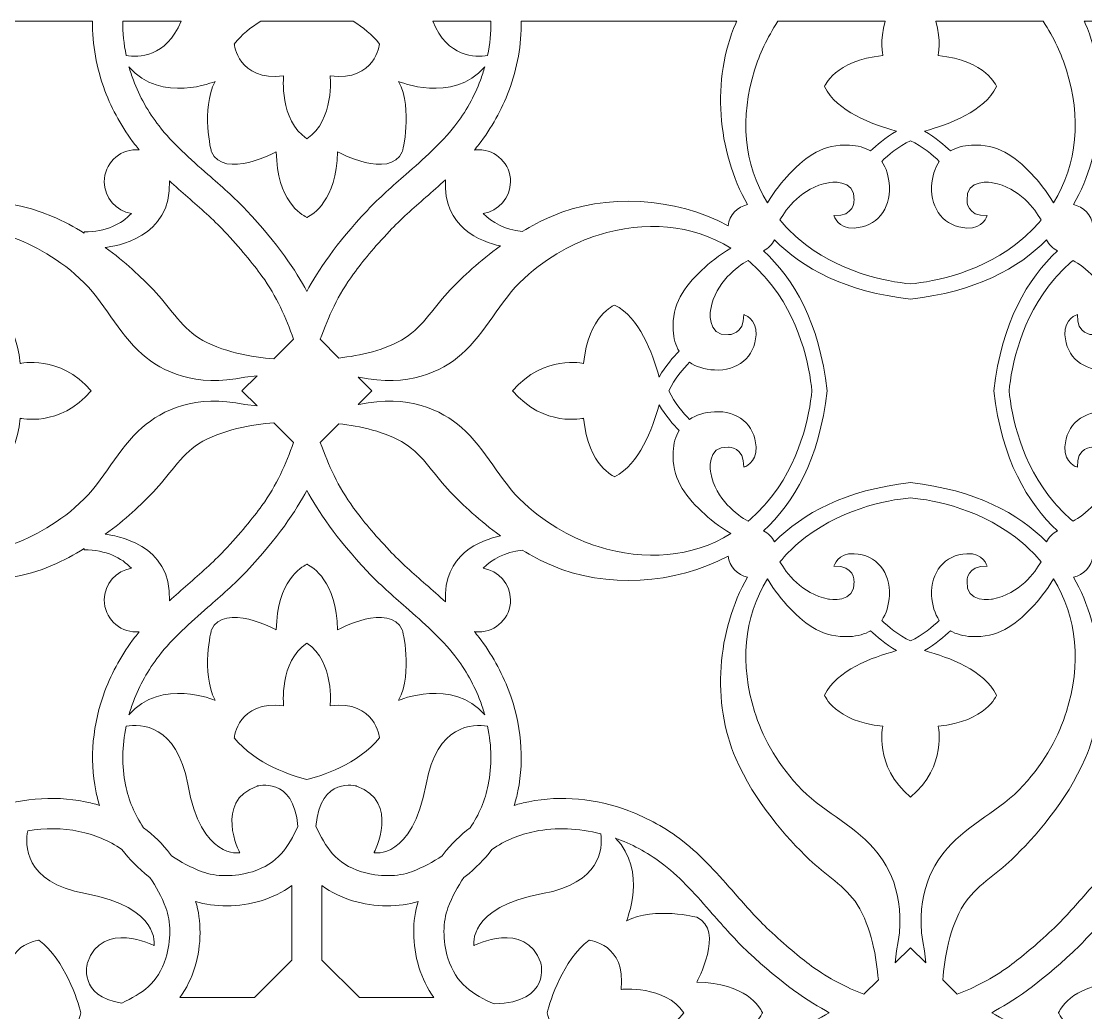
# Model space of a CAD drawing. Header units: millimetres. Extents: x -1200 to 1200, y -590 to 590.
# Drawn here: x -24 to 615, y -5 to 590 of the extents above; entities that cross this region are included whole.
import ezdxf

# ---------------------------------------------------------------- set-up
doc = ezdxf.new("R2010")
doc.units = ezdxf.units.MM
doc.header["$MEASUREMENT"] = 0
doc.layers.add('Layer 1', color=7, linetype='Continuous')

msp = doc.modelspace()

# ---------------------------------------------------------------- linework, layer by layer
at = {"layer": 'Layer 1', "color": 250, "lineweight": 20}
for points, knots in [([(18.7059, 589.9783), (18.7059, 589.9783), (-118.2894, 589.9783), (-118.2894, 589.9783), (-118.1053, 589.5674), (-117.9253, 589.1543), (-117.7463, 588.7413), (-103.4734, 555.8122), (-106.2619, 513.3445), (-123.971, 481.4335), (-116.8545, 480.6289), (-111.2663, 474.7778), (-110.8707, 467.5432), (-79.1846, 484.3724), (-37.7103, 486.7904), (-5.413, 472.7819), (1.2784, 469.8797), (7.676, 466.4557), (13.7106, 462.7366), (13.7106, 462.7366), (13.6598, 463.4304), (13.6598, 463.4304), (27.0032, 463.5963), (36.0286, 468.2338), (42.1344, 474.5997), (32.8527, 475.9466), (25.7208, 483.937), (25.7208, 493.5927), (25.7208, 504.1923), (34.3151, 512.787), (44.9107, 512.787), (45.5453, 512.787), (46.1716, 512.7564), (46.7879, 512.6965), (45.9042, 513.7615), (45.0327, 514.8438), (44.1794, 515.9445), (36.5025, 525.8433), (30.4334, 536.8153), (26.1429, 548.2592), (21.0571, 561.8241), (18.4903, 576.0574), (18.7059, 589.9783)], [0, 0, 0, 0, 0.07142857, 0.07142857, 0.07142857, 0.14285714, 0.14285714, 0.14285714, 0.21428571, 0.21428571, 0.21428571, 0.28571429, 0.28571429, 0.28571429, 0.35714286, 0.35714286, 0.35714286, 0.42857143, 0.42857143, 0.42857143, 0.5, 0.5, 0.5, 0.57142857, 0.57142857, 0.57142857, 0.64285714, 0.64285714, 0.64285714, 0.71428571, 0.71428571, 0.71428571, 0.78571429, 0.78571429, 0.78571429, 0.85714286, 0.85714286, 0.85714286, 0.92857143, 0.92857143, 0.92857143, 1, 1, 1, 1]), ([(71.8171, 589.9783), (71.8171, 589.9783), (36.9184, 589.9783), (36.9184, 589.9783), (36.7893, 583.1882), (37.4646, 576.2801), (38.8974, 569.4209), (46.2377, 568.19), (62.8965, 568.1412), (71.8171, 589.9783)], [0, 0, 0, 0, 0.33333333, 0.33333333, 0.33333333, 0.66666667, 0.66666667, 0.66666667, 1, 1, 1, 1]), ([(175.1126, 589.9783), (175.1126, 589.9783), (119.6503, 589.9783), (119.6503, 589.9783), (113.7581, 586.3874), (108.0845, 581.8851), (103.794, 576.3218), (103.794, 576.3218), (105.9876, 553.8367), (133.3995, 557.1265), (133.3995, 557.1265), (130.6934, 530.5501), (147.3825, 519.4682), (164.0716, 530.5501), (161.3626, 557.1265), (161.3626, 557.1265), (188.7764, 553.8367), (190.9689, 576.3218), (190.9689, 576.3218), (186.6774, 581.8851), (181.0059, 586.3874), (175.1126, 589.9783)], [0, 0, 0, 0, 0.14285714, 0.14285714, 0.14285714, 0.28571429, 0.28571429, 0.28571429, 0.42857143, 0.42857143, 0.42857143, 0.57142857, 0.57142857, 0.57142857, 0.71428571, 0.71428571, 0.71428571, 0.85714286, 0.85714286, 0.85714286, 1, 1, 1, 1]), ([(257.8456, 589.9783), (257.8456, 589.9783), (222.9469, 589.9783), (222.9469, 589.9783), (231.8675, 568.1392), (248.5273, 568.189), (255.8676, 569.4209), (257.3005, 576.2801), (257.9747, 583.1882), (257.8456, 589.9783)], [0, 0, 0, 0, 0.33333333, 0.33333333, 0.33333333, 0.66666667, 0.66666667, 0.66666667, 1, 1, 1, 1]), ([(405.4314, 589.9783), (405.4314, 589.9783), (276.0592, 589.9783), (276.0592, 589.9783), (276.2747, 576.0574), (273.7079, 561.8241), (268.6201, 548.2592), (264.3306, 536.8153), (258.2615, 525.8433), (250.5846, 515.9445), (249.712, 514.8184), (248.8202, 513.7117), (247.912, 512.6202), (248.7438, 512.73), (249.594, 512.787), (250.4543, 512.787), (261.051, 512.787), (269.6442, 504.1923), (269.6442, 493.5927), (269.6442, 483.937), (262.5134, 475.9466), (253.2317, 474.5997), (258.532, 469.0731), (266.032, 464.8515), (276.6459, 463.7234), (282.2005, 467.0619), (288.051, 470.1402), (294.1456, 472.7819), (326.6625, 486.8849), (368.4856, 484.3388), (400.25, 467.2023), (401.0391, 473.5326), (405.8259, 478.6219), (412.0008, 479.866), (393.4995, 511.9457), (390.3784, 555.27), (404.8883, 588.7413), (405.0673, 589.1543), (405.2473, 589.5674), (405.4314, 589.9783)], [0, 0, 0, 0, 0.07692308, 0.07692308, 0.07692308, 0.15384615, 0.15384615, 0.15384615, 0.23076923, 0.23076923, 0.23076923, 0.30769231, 0.30769231, 0.30769231, 0.38461538, 0.38461538, 0.38461538, 0.46153846, 0.46153846, 0.46153846, 0.53846154, 0.53846154, 0.53846154, 0.61538462, 0.61538462, 0.61538462, 0.69230769, 0.69230769, 0.69230769, 0.76923077, 0.76923077, 0.76923077, 0.84615385, 0.84615385, 0.84615385, 0.92307692, 0.92307692, 0.92307692, 1, 1, 1, 1]), ([(494.6473, 589.9783), (494.6473, 589.9783), (430.2072, 589.9783), (430.2072, 589.9783), (423.5758, 580.0155), (419.1185, 570.0495), (416.1744, 560.6634), (407.3208, 532.435), (409.4341, 504.3398), (423.9215, 480.9728), (428.1032, 488.0253), (432.7812, 493.8134), (437.1825, 498.4062), (447.6165, 509.2887), (457.5174, 516.2833), (473.1002, 515.5895), (478.1198, 515.3646), (482.3778, 514.1409), (485.8527, 512.0729), (489.23, 515.3403), (494.7723, 520.2108), (501.3195, 524.0448), (486.4618, 528.1707), (465.6418, 535.8184), (458.0981, 550.7291), (458.0981, 550.7291), (464.1287, 566.6336), (493.187, 569.3751), (493.187, 569.3751), (491.0066, 578.516), (494.6473, 589.9783)], [0, 0, 0, 0, 0.1, 0.1, 0.1, 0.2, 0.2, 0.2, 0.3, 0.3, 0.3, 0.4, 0.4, 0.4, 0.5, 0.5, 0.5, 0.6, 0.6, 0.6, 0.7, 0.7, 0.7, 0.8, 0.8, 0.8, 0.9, 0.9, 0.9, 1, 1, 1, 1]), ([(589.3568, 589.9783), (589.3568, 589.9783), (524.9178, 589.9783), (524.9178, 589.9783), (528.5584, 578.516), (526.3771, 569.3751), (526.3771, 569.3751), (555.4344, 566.6336), (561.4659, 550.7291), (561.4659, 550.7291), (553.9222, 535.8184), (533.1032, 528.1707), (518.2435, 524.0448), (524.7906, 520.2108), (530.3351, 515.3403), (533.7103, 512.0729), (537.1863, 514.1409), (541.4432, 515.3646), (546.4638, 515.5895), (562.0466, 516.2833), (571.9486, 509.2887), (582.3805, 498.4062), (586.7829, 493.8134), (591.4598, 488.0253), (595.6415, 480.9728), (610.131, 504.3398), (612.2432, 532.435), (603.3897, 560.6634), (600.4455, 570.0495), (595.9883, 580.0155), (589.3568, 589.9783)], [0, 0, 0, 0, 0.1, 0.1, 0.1, 0.2, 0.2, 0.2, 0.3, 0.3, 0.3, 0.4, 0.4, 0.4, 0.5, 0.5, 0.5, 0.6, 0.6, 0.6, 0.7, 0.7, 0.7, 0.8, 0.8, 0.8, 0.9, 0.9, 0.9, 1, 1, 1, 1]), ([(743.5049, 589.9783), (743.5049, 589.9783), (614.1337, 589.9783), (614.1337, 589.9783), (614.3178, 589.5674), (614.4977, 589.1543), (614.6768, 588.7413), (629.1845, 555.27), (626.0645, 511.9457), (607.5632, 479.866), (613.7391, 478.6219), (618.5249, 473.5326), (619.3151, 467.2023), (651.0794, 484.3388), (692.9015, 486.8849), (725.4195, 472.7819), (731.5141, 470.1402), (737.3625, 467.0619), (742.9181, 463.7234), (753.5321, 464.8515), (761.031, 469.0731), (766.3324, 474.5997), (757.0516, 475.9466), (749.9198, 483.937), (749.9198, 493.5927), (749.9198, 504.1923), (758.513, 512.787), (769.1096, 512.787), (769.971, 512.787), (770.8191, 512.73), (771.651, 512.6202), (770.7439, 513.7117), (769.852, 514.8184), (768.9795, 515.9445), (761.3015, 525.8433), (755.2334, 536.8153), (750.9439, 548.2592), (745.8571, 561.8241), (743.2893, 576.0574), (743.5049, 589.9783)], [0, 0, 0, 0, 0.07692308, 0.07692308, 0.07692308, 0.15384615, 0.15384615, 0.15384615, 0.23076923, 0.23076923, 0.23076923, 0.30769231, 0.30769231, 0.30769231, 0.38461538, 0.38461538, 0.38461538, 0.46153846, 0.46153846, 0.46153846, 0.53846154, 0.53846154, 0.53846154, 0.61538462, 0.61538462, 0.61538462, 0.69230769, 0.69230769, 0.69230769, 0.76923077, 0.76923077, 0.76923077, 0.84615385, 0.84615385, 0.84615385, 0.92307692, 0.92307692, 0.92307692, 1, 1, 1, 1]), ([(254.1866, 562.6034), (234.7547, 540.2016), (202.4819, 553.8367), (202.4819, 553.8367), (211.2551, 536.8356), (204.6744, 511.608), (204.6744, 511.608), (197.0005, 494.6069), (165.7486, 511.608), (165.7486, 511.608), (165.2574, 482.1171), (150.6764, 473.7747), (147.6551, 472.3598), (147.6551, 472.3598), (147.6551, 472.1228), (147.6551, 472.1228), (147.6551, 472.1228), (147.5594, 472.1573), (147.3825, 472.2346), (147.2055, 472.1573), (147.1079, 472.1228), (147.1079, 472.1228), (147.1079, 472.1228), (147.1079, 472.3598), (147.1079, 472.3598), (144.0855, 473.7747), (129.5045, 482.1171), (129.0144, 511.608), (129.0144, 511.608), (97.7635, 494.6069), (90.0865, 511.608), (90.0865, 511.608), (83.5089, 536.8356), (92.2811, 553.8367), (92.2811, 553.8367), (60.0103, 540.2016), (40.5774, 562.6002), (41.3381, 559.9188), (42.2157, 557.2537), (43.2052, 554.6139), (46.8438, 544.9114), (52.0221, 535.5661), (58.6008, 527.0833), (66.7558, 516.567), (77.3453, 507.2908), (87.9296, 498.0227), (95.8964, 491.0465), (103.8652, 484.0662), (111.0632, 476.4247), (129.8758, 456.447), (140.9157, 439.9728), (147.3825, 427.7659), (153.8483, 439.9728), (164.8882, 456.447), (183.7008, 476.4247), (190.8988, 484.0662), (198.8686, 491.0465), (206.8344, 498.0227), (217.4187, 507.2908), (228.0093, 516.568), (236.1642, 527.0833), (242.7438, 535.5661), (247.9212, 544.9114), (251.5588, 554.6139), (252.5492, 557.2537), (253.4228, 559.9198), (254.1866, 562.6034)], [0, 0, 0, 0, 0.04545455, 0.04545455, 0.04545455, 0.09090909, 0.09090909, 0.09090909, 0.13636364, 0.13636364, 0.13636364, 0.18181818, 0.18181818, 0.18181818, 0.22727273, 0.22727273, 0.22727273, 0.27272727, 0.27272727, 0.27272727, 0.31818182, 0.31818182, 0.31818182, 0.36363636, 0.36363636, 0.36363636, 0.40909091, 0.40909091, 0.40909091, 0.45454545, 0.45454545, 0.45454545, 0.5, 0.5, 0.5, 0.54545455, 0.54545455, 0.54545455, 0.59090909, 0.59090909, 0.59090909, 0.63636364, 0.63636364, 0.63636364, 0.68181818, 0.68181818, 0.68181818, 0.72727273, 0.72727273, 0.72727273, 0.77272727, 0.77272727, 0.77272727, 0.81818182, 0.81818182, 0.81818182, 0.86363636, 0.86363636, 0.86363636, 0.90909091, 0.90909091, 0.90909091, 0.95454545, 0.95454545, 0.95454545, 1, 1, 1, 1]), ([(509.7826, 432.2428), (495.4415, 433.6843), (465.9337, 439.1143), (442.3151, 459.5852), (438.2798, 463.0825), (434.6504, 466.7772), (431.4113, 470.6396), (435.0744, 477.1022), (444.2493, 489.9794), (460.5062, 493.0382), (460.5062, 493.0382), (476.9565, 496.0635), (475.8592, 482.3115), (475.8592, 482.3115), (476.1348, 472.6843), (463.7961, 473.2336), (463.7961, 473.2336), (466.1096, 465.3418), (475.9415, 465.8057), (489.4791, 466.4435), (497.8019, 477.0655), (497.09, 490.839), (496.7829, 496.739), (495.234, 501.8333), (492.4873, 505.8433), (496.2123, 509.4372), (502.6415, 514.9802), (509.7826, 518.2373), (516.9215, 514.9802), (523.3527, 509.4372), (527.0778, 505.8433), (524.329, 501.8333), (522.7812, 496.739), (522.4751, 490.839), (521.7621, 477.0655), (530.0838, 466.4435), (543.6226, 465.8057), (553.4544, 465.3418), (555.7679, 473.2336), (555.7679, 473.2336), (543.4293, 472.6843), (543.7059, 482.3115), (543.7059, 482.3115), (542.6076, 496.0635), (559.0578, 493.0382), (559.0578, 493.0382), (575.3147, 489.9794), (584.4906, 477.1022), (588.1527, 470.6396), (584.9147, 466.7772), (581.2853, 463.0825), (577.251, 459.5852), (553.6314, 439.1143), (524.1215, 433.6843), (509.7826, 432.2428)], [0, 0, 0, 0, 0.05555556, 0.05555556, 0.05555556, 0.11111111, 0.11111111, 0.11111111, 0.16666667, 0.16666667, 0.16666667, 0.22222222, 0.22222222, 0.22222222, 0.27777778, 0.27777778, 0.27777778, 0.33333333, 0.33333333, 0.33333333, 0.38888889, 0.38888889, 0.38888889, 0.44444444, 0.44444444, 0.44444444, 0.5, 0.5, 0.5, 0.55555556, 0.55555556, 0.55555556, 0.61111111, 0.61111111, 0.61111111, 0.66666667, 0.66666667, 0.66666667, 0.72222222, 0.72222222, 0.72222222, 0.77777778, 0.77777778, 0.77777778, 0.83333333, 0.83333333, 0.83333333, 0.88888889, 0.88888889, 0.88888889, 0.94444444, 0.94444444, 0.94444444, 1, 1, 1, 1]), ([(139.3852, 399.0014), (139.3852, 399.0014), (127.5642, 387.177), (127.5642, 387.177), (114.7537, 388.2268), (95.9554, 391.2613), (82.316, 399.8661), (71.7215, 406.5483), (64.014, 419.6402), (55.3446, 428.6347), (48.0256, 436.2274), (38.1479, 445.4944), (26.3758, 454.1674), (31.611, 454.7208), (66.6561, 459.7236), (64.8174, 494.1898), (68.4754, 490.8471), (72.2056, 487.5808), (75.9367, 484.3134), (83.5009, 477.686), (91.0679, 471.0607), (97.7859, 463.9279), (107.4388, 453.6761), (114.8005, 444.6593), (120.4089, 436.9028), (129.3174, 424.5799), (134.6859, 412.0994), (139.3852, 399.0014)], [0, 0, 0, 0, 0.11111111, 0.11111111, 0.11111111, 0.22222222, 0.22222222, 0.22222222, 0.33333333, 0.33333333, 0.33333333, 0.44444444, 0.44444444, 0.44444444, 0.55555556, 0.55555556, 0.55555556, 0.66666667, 0.66666667, 0.66666667, 0.77777778, 0.77777778, 0.77777778, 0.88888889, 0.88888889, 0.88888889, 1, 1, 1, 1]), ([(263.5811, 455.0616), (251.269, 446.1353), (240.9602, 436.4898), (233.388, 428.6347), (224.7204, 419.6402), (217.013, 406.5483), (206.4164, 399.8661), (194.6208, 392.4229), (178.9639, 389.1494), (166.6577, 387.7192), (166.6577, 387.7192), (155.4053, 398.974), (155.4053, 398.974), (160.3181, 412.5908), (165.9215, 425.465), (175.43, 438.3727), (180.8951, 445.7925), (187.9283, 454.316), (196.9801, 463.9279), (203.6961, 471.0607), (211.2622, 477.686), (218.8273, 484.3134), (222.774, 487.769), (226.7209, 491.2266), (230.5812, 494.7727), (228.7242, 466.1037), (252.1537, 457.5324), (263.5811, 455.0616)], [0, 0, 0, 0, 0.11111111, 0.11111111, 0.11111111, 0.22222222, 0.22222222, 0.22222222, 0.33333333, 0.33333333, 0.33333333, 0.44444444, 0.44444444, 0.44444444, 0.55555556, 0.55555556, 0.55555556, 0.66666667, 0.66666667, 0.66666667, 0.77777778, 0.77777778, 0.77777778, 0.88888889, 0.88888889, 0.88888889, 1, 1, 1, 1]), ([(17.8486, 368.0061), (-1.0809, 345.8862), (-24.7717, 351.5522), (-24.7717, 351.5522), (-27.5124, 322.4876), (-43.4134, 316.4533), (-43.4134, 316.4533), (-58.3209, 324.0002), (-65.9653, 344.8252), (-70.09, 359.6881), (-73.9239, 353.1391), (-78.792, 347.5941), (-82.0585, 344.2179), (-79.9911, 340.741), (-78.7667, 336.4828), (-78.5429, 331.4586), (-77.8483, 315.8714), (-84.8409, 305.9675), (-95.7202, 295.5337), (-100.3127, 291.1301), (-106.0971, 286.4518), (-113.1497, 282.2689), (-89.7893, 267.7742), (-61.7012, 265.6624), (-33.4809, 274.5186), (-19.3239, 278.9608), (-3.848, 286.8465), (10.9446, 300.4541), (25.7666, 314.0821), (33.8025, 333.1655), (48.5452, 346.0103), (60.5849, 356.5), (80.392, 366.1882), (110.1011, 359.7786), (110.1011, 359.7786), (117.4364, 358.9628), (117.4364, 358.9628), (117.4364, 358.9628), (108.3988, 368.0061), (108.3988, 368.0061), (108.3988, 368.0061), (117.4364, 377.0463), (117.4364, 377.0463), (117.4364, 377.0463), (110.1011, 376.2305), (110.1011, 376.2305), (80.392, 369.8229), (60.5849, 379.5111), (48.5452, 389.9998), (33.8025, 402.8456), (25.7666, 421.929), (10.9446, 435.557), (-3.848, 449.1646), (-19.3239, 457.0503), (-33.4809, 461.4926), (-61.7012, 470.3487), (-89.7893, 468.2369), (-113.1497, 453.7422), (-106.0971, 449.5593), (-100.3127, 444.881), (-95.7202, 440.4764), (-84.8409, 430.0436), (-77.8483, 420.1387), (-78.5429, 404.5505), (-78.7667, 399.5273), (-79.9911, 395.2702), (-82.0585, 391.7922), (-78.792, 388.416), (-73.9239, 382.872), (-70.09, 376.323), (-65.9653, 391.1859), (-58.3209, 412.0109), (-43.4134, 419.5579), (-43.4134, 419.5579), (-27.5124, 413.5235), (-24.7717, 384.4569), (-24.7717, 384.4569), (-1.0809, 390.1249), (17.8486, 368.0061)], [0, 0, 0, 0, 0.03846154, 0.03846154, 0.03846154, 0.07692308, 0.07692308, 0.07692308, 0.11538462, 0.11538462, 0.11538462, 0.15384615, 0.15384615, 0.15384615, 0.19230769, 0.19230769, 0.19230769, 0.23076923, 0.23076923, 0.23076923, 0.26923077, 0.26923077, 0.26923077, 0.30769231, 0.30769231, 0.30769231, 0.34615385, 0.34615385, 0.34615385, 0.38461538, 0.38461538, 0.38461538, 0.42307692, 0.42307692, 0.42307692, 0.46153846, 0.46153846, 0.46153846, 0.5, 0.5, 0.5, 0.53846154, 0.53846154, 0.53846154, 0.57692308, 0.57692308, 0.57692308, 0.61538462, 0.61538462, 0.61538462, 0.65384615, 0.65384615, 0.65384615, 0.69230769, 0.69230769, 0.69230769, 0.73076923, 0.73076923, 0.73076923, 0.76923077, 0.76923077, 0.76923077, 0.80769231, 0.80769231, 0.80769231, 0.84615385, 0.84615385, 0.84615385, 0.88461538, 0.88461538, 0.88461538, 0.92307692, 0.92307692, 0.92307692, 0.96153846, 0.96153846, 0.96153846, 1, 1, 1, 1]), ([(186.3652, 368.0061), (186.3652, 368.0061), (178.0811, 359.7176), (178.0811, 359.7176), (178.0811, 359.7176), (178.6323, 359.7786), (178.6323, 359.7786), (208.3415, 366.1882), (228.1476, 356.5), (240.1883, 346.0103), (254.932, 333.1655), (262.9669, 314.0821), (277.789, 300.4541), (292.5826, 286.8465), (308.0575, 278.9608), (322.2153, 274.5186), (350.4347, 265.6624), (378.5229, 267.7742), (401.8842, 282.2689), (394.8317, 286.4518), (389.0472, 291.1301), (384.4547, 295.5337), (373.5754, 305.9675), (366.5829, 315.8714), (367.2754, 331.4586), (367.5011, 336.4828), (368.7245, 340.741), (370.792, 344.2179), (367.5266, 347.5941), (362.6574, 353.1391), (358.8225, 359.6881), (354.6988, 344.8252), (347.0534, 324.0002), (332.1459, 316.4533), (332.1459, 316.4533), (316.2459, 322.4876), (313.5042, 351.5522), (313.5042, 351.5522), (289.8134, 345.8862), (270.8849, 368.0061), (289.8134, 390.1249), (313.5042, 384.4569), (313.5042, 384.4569), (316.2459, 413.5235), (332.1459, 419.5579), (332.1459, 419.5579), (347.0534, 412.0109), (354.6988, 391.1859), (358.8225, 376.323), (362.6574, 382.872), (367.5266, 388.416), (370.792, 391.7922), (368.7245, 395.2702), (367.5011, 399.5273), (367.2754, 404.5505), (366.5829, 420.1387), (373.5754, 430.0436), (384.4547, 440.4764), (389.0472, 444.881), (394.8317, 449.5593), (401.8842, 453.7422), (378.5229, 468.2369), (350.4347, 470.3487), (322.2153, 461.4926), (308.0575, 457.0503), (292.5826, 449.1646), (277.789, 435.557), (262.9669, 421.929), (254.932, 402.8456), (240.1883, 389.9998), (228.1476, 379.5111), (208.3415, 369.8229), (178.6323, 376.2305), (178.6323, 376.2305), (178.0811, 376.2935), (178.0811, 376.2935), (178.0811, 376.2935), (186.3652, 368.0061), (186.3652, 368.0061)], [0, 0, 0, 0, 0.03846154, 0.03846154, 0.03846154, 0.07692308, 0.07692308, 0.07692308, 0.11538462, 0.11538462, 0.11538462, 0.15384615, 0.15384615, 0.15384615, 0.19230769, 0.19230769, 0.19230769, 0.23076923, 0.23076923, 0.23076923, 0.26923077, 0.26923077, 0.26923077, 0.30769231, 0.30769231, 0.30769231, 0.34615385, 0.34615385, 0.34615385, 0.38461538, 0.38461538, 0.38461538, 0.42307692, 0.42307692, 0.42307692, 0.46153846, 0.46153846, 0.46153846, 0.5, 0.5, 0.5, 0.53846154, 0.53846154, 0.53846154, 0.57692308, 0.57692308, 0.57692308, 0.61538462, 0.61538462, 0.61538462, 0.65384615, 0.65384615, 0.65384615, 0.69230769, 0.69230769, 0.69230769, 0.73076923, 0.73076923, 0.73076923, 0.76923077, 0.76923077, 0.76923077, 0.80769231, 0.80769231, 0.80769231, 0.84615385, 0.84615385, 0.84615385, 0.88461538, 0.88461538, 0.88461538, 0.92307692, 0.92307692, 0.92307692, 0.96153846, 0.96153846, 0.96153846, 1, 1, 1, 1]), ([(459.6896, 368.0061), (455.1215, 326.7559), (439.5347, 300.563), (421.4961, 283.9372), (424.3639, 282.5161), (426.708, 280.1917), (428.152, 277.3373), (444.8849, 294.248), (470.5181, 308.5565), (509.7826, 312.8797), (549.0459, 308.5565), (574.6791, 294.248), (591.412, 277.3373), (592.8581, 280.1917), (595.1992, 282.5161), (598.0689, 283.9372), (580.0293, 300.563), (564.4435, 326.7559), (559.8744, 368.0061), (564.4435, 409.2552), (580.0293, 435.4472), (598.0689, 452.0739), (595.1992, 453.495), (592.8581, 455.8194), (591.412, 458.6728), (574.6791, 441.7632), (549.0459, 427.4547), (509.7826, 423.1314), (470.5181, 427.4547), (444.8849, 441.7632), (428.152, 458.6728), (426.708, 455.8194), (424.3639, 453.495), (421.4961, 452.0739), (439.5347, 435.4472), (455.1215, 409.2552), (459.6896, 368.0061)], [0, 0, 0, 0, 0.08333333, 0.08333333, 0.08333333, 0.16666667, 0.16666667, 0.16666667, 0.25, 0.25, 0.25, 0.33333333, 0.33333333, 0.33333333, 0.41666667, 0.41666667, 0.41666667, 0.5, 0.5, 0.5, 0.58333333, 0.58333333, 0.58333333, 0.66666667, 0.66666667, 0.66666667, 0.75, 0.75, 0.75, 0.83333333, 0.83333333, 0.83333333, 0.91666667, 0.91666667, 0.91666667, 1, 1, 1, 1]), ([(364.6954, 368.0061), (367.9588, 360.922), (373.4503, 354.5541), (377.0198, 350.8524), (381.0286, 353.6019), (386.1215, 355.1502), (392.0198, 355.4553), (405.7883, 356.1694), (416.4072, 347.8443), (417.0459, 334.3008), (417.5086, 324.4682), (409.6191, 322.1539), (409.6191, 322.1539), (410.1703, 334.4961), (400.5459, 334.2194), (400.5459, 334.2194), (386.7977, 335.318), (389.8201, 318.8632), (389.8201, 318.8632), (392.8781, 302.6015), (405.7517, 293.4219), (412.2123, 289.7599), (416.0758, 292.9987), (419.7672, 296.6293), (423.2656, 300.6647), (443.6584, 324.2108), (449.1205, 353.607), (450.5829, 368.0061), (449.1205, 382.4041), (443.6584, 411.7993), (423.2656, 435.3454), (419.7672, 439.3808), (416.0758, 443.0124), (412.2123, 446.2512), (405.7517, 442.5871), (392.8781, 433.4096), (389.8201, 417.148), (389.8201, 417.148), (386.7977, 400.6931), (400.5459, 401.7907), (400.5459, 401.7907), (410.1703, 401.515), (409.6191, 413.8572), (409.6191, 413.8572), (417.5086, 411.543), (417.0459, 401.7093), (416.4072, 388.1668), (405.7883, 379.8417), (392.0198, 380.5547), (386.1215, 380.8609), (381.0286, 382.4092), (377.0198, 385.1578), (373.4503, 381.4581), (367.9588, 375.0881), (364.6954, 368.0061)], [0, 0, 0, 0, 0.05555556, 0.05555556, 0.05555556, 0.11111111, 0.11111111, 0.11111111, 0.16666667, 0.16666667, 0.16666667, 0.22222222, 0.22222222, 0.22222222, 0.27777778, 0.27777778, 0.27777778, 0.33333333, 0.33333333, 0.33333333, 0.38888889, 0.38888889, 0.38888889, 0.44444444, 0.44444444, 0.44444444, 0.5, 0.5, 0.5, 0.55555556, 0.55555556, 0.55555556, 0.61111111, 0.61111111, 0.61111111, 0.66666667, 0.66666667, 0.66666667, 0.72222222, 0.72222222, 0.72222222, 0.77777778, 0.77777778, 0.77777778, 0.83333333, 0.83333333, 0.83333333, 0.88888889, 0.88888889, 0.88888889, 0.94444444, 0.94444444, 0.94444444, 1, 1, 1, 1]), ([(654.8676, 368.0061), (651.6042, 360.922), (646.1137, 354.5541), (642.5453, 350.8524), (638.5354, 353.6019), (633.4425, 355.1502), (627.5453, 355.4553), (613.7747, 356.1694), (603.1568, 347.8443), (602.5191, 334.3008), (602.0554, 324.4682), (609.9439, 322.1539), (609.9439, 322.1539), (609.3948, 334.4961), (619.0181, 334.2194), (619.0181, 334.2194), (632.7673, 335.318), (629.7439, 318.8632), (629.7439, 318.8632), (626.6849, 302.6015), (613.8124, 293.4219), (607.3517, 289.7599), (603.4893, 292.9987), (599.7968, 296.6293), (596.2995, 300.6647), (575.9056, 324.2108), (570.4426, 353.607), (568.9812, 368.0061), (570.4426, 382.4041), (575.9056, 411.7993), (596.2995, 435.3454), (599.7968, 439.3808), (603.4893, 443.0124), (607.3517, 446.2512), (613.8124, 442.5871), (626.6849, 433.4096), (629.7439, 417.148), (629.7439, 417.148), (632.7673, 400.6931), (619.0181, 401.7907), (619.0181, 401.7907), (609.3948, 401.515), (609.9439, 413.8572), (609.9439, 413.8572), (602.0554, 411.543), (602.5191, 401.7093), (603.1568, 388.1668), (613.7747, 379.8417), (627.5453, 380.5547), (633.4425, 380.8609), (638.5354, 382.4092), (642.5453, 385.1578), (646.1137, 381.4581), (651.6042, 375.0881), (654.8676, 368.0061)], [0, 0, 0, 0, 0.05555556, 0.05555556, 0.05555556, 0.11111111, 0.11111111, 0.11111111, 0.16666667, 0.16666667, 0.16666667, 0.22222222, 0.22222222, 0.22222222, 0.27777778, 0.27777778, 0.27777778, 0.33333333, 0.33333333, 0.33333333, 0.38888889, 0.38888889, 0.38888889, 0.44444444, 0.44444444, 0.44444444, 0.5, 0.5, 0.5, 0.55555556, 0.55555556, 0.55555556, 0.61111111, 0.61111111, 0.61111111, 0.66666667, 0.66666667, 0.66666667, 0.72222222, 0.72222222, 0.72222222, 0.77777778, 0.77777778, 0.77777778, 0.83333333, 0.83333333, 0.83333333, 0.88888889, 0.88888889, 0.88888889, 0.94444444, 0.94444444, 0.94444444, 1, 1, 1, 1]), ([(139.3852, 337.0097), (139.3852, 337.0097), (127.5642, 348.8341), (127.5642, 348.8341), (114.7537, 347.7843), (95.9554, 344.7499), (82.316, 336.145), (71.7215, 329.4628), (64.014, 316.3709), (55.3446, 307.3764), (48.0256, 299.7838), (38.1479, 290.5167), (26.3758, 281.8426), (31.611, 281.2903), (66.6561, 276.2865), (64.8174, 241.8213), (68.4754, 245.1629), (72.2056, 248.4303), (75.9367, 251.6977), (83.5009, 258.324), (91.0679, 264.9504), (97.7859, 272.0833), (107.4388, 282.335), (114.8005, 291.3508), (120.4089, 299.1083), (129.3174, 311.4301), (134.6859, 323.9097), (139.3852, 337.0097)], [0, 0, 0, 0, 0.11111111, 0.11111111, 0.11111111, 0.22222222, 0.22222222, 0.22222222, 0.33333333, 0.33333333, 0.33333333, 0.44444444, 0.44444444, 0.44444444, 0.55555556, 0.55555556, 0.55555556, 0.66666667, 0.66666667, 0.66666667, 0.77777778, 0.77777778, 0.77777778, 0.88888889, 0.88888889, 0.88888889, 1, 1, 1, 1]), ([(263.5811, 280.9495), (251.269, 289.8758), (240.9602, 299.5213), (233.388, 307.3764), (224.7204, 316.3709), (217.013, 329.4628), (206.4164, 336.145), (194.6208, 343.5882), (178.9639, 346.8617), (166.6577, 348.292), (166.6577, 348.292), (155.4053, 337.0362), (155.4053, 337.0362), (160.3181, 323.4204), (165.9215, 310.5462), (175.43, 297.6384), (180.8951, 290.2186), (187.9283, 281.6951), (196.9801, 272.0833), (203.6961, 264.9504), (211.2622, 258.324), (218.8273, 251.6977), (222.774, 248.2421), (226.7209, 244.7845), (230.5812, 241.2395), (228.7242, 269.9063), (252.1537, 278.4787), (263.5811, 280.9495)], [0, 0, 0, 0, 0.11111111, 0.11111111, 0.11111111, 0.22222222, 0.22222222, 0.22222222, 0.33333333, 0.33333333, 0.33333333, 0.44444444, 0.44444444, 0.44444444, 0.55555556, 0.55555556, 0.55555556, 0.66666667, 0.66666667, 0.66666667, 0.77777778, 0.77777778, 0.77777778, 0.88888889, 0.88888889, 0.88888889, 1, 1, 1, 1]), ([(254.1866, 173.4078), (234.7547, 195.8085), (202.4819, 182.1744), (202.4819, 182.1744), (211.2551, 199.1755), (204.6744, 224.4031), (204.6744, 224.4031), (197.0005, 241.4042), (165.7486, 224.4031), (165.7486, 224.4031), (165.2574, 253.8929), (150.6764, 262.2364), (147.6551, 263.6513), (147.6551, 263.6513), (147.6551, 263.8874), (147.6551, 263.8874), (147.6551, 263.8874), (147.5594, 263.8538), (147.3825, 263.7754), (147.2055, 263.8538), (147.1079, 263.8874), (147.1079, 263.8874), (147.1079, 263.8874), (147.1079, 263.6513), (147.1079, 263.6513), (144.0855, 262.2364), (129.5045, 253.8929), (129.0144, 224.4031), (129.0144, 224.4031), (97.7635, 241.4042), (90.0865, 224.4031), (90.0865, 224.4031), (83.5089, 199.1755), (92.2811, 182.1744), (92.2811, 182.1744), (60.0103, 195.8085), (40.5774, 173.4098), (41.3381, 176.0923), (42.2157, 178.7574), (43.2052, 181.3972), (46.8438, 191.0986), (52.0221, 200.4451), (58.6008, 208.9278), (66.7558, 219.4441), (77.3453, 228.7203), (87.9296, 237.9884), (95.8964, 244.9646), (103.8652, 251.9439), (111.0632, 259.5864), (129.8758, 279.5641), (140.9157, 296.0383), (147.3825, 308.2452), (153.8483, 296.0383), (164.8882, 279.5641), (183.7008, 259.5864), (190.8988, 251.9439), (198.8686, 244.9646), (206.8344, 237.9884), (217.4187, 228.7203), (228.0093, 219.4431), (236.1642, 208.9278), (242.7438, 200.4451), (247.9212, 191.0986), (251.5588, 181.3972), (252.5492, 178.7574), (253.4228, 176.0913), (254.1866, 173.4078)], [0, 0, 0, 0, 0.04545455, 0.04545455, 0.04545455, 0.09090909, 0.09090909, 0.09090909, 0.13636364, 0.13636364, 0.13636364, 0.18181818, 0.18181818, 0.18181818, 0.22727273, 0.22727273, 0.22727273, 0.27272727, 0.27272727, 0.27272727, 0.31818182, 0.31818182, 0.31818182, 0.36363636, 0.36363636, 0.36363636, 0.40909091, 0.40909091, 0.40909091, 0.45454545, 0.45454545, 0.45454545, 0.5, 0.5, 0.5, 0.54545455, 0.54545455, 0.54545455, 0.59090909, 0.59090909, 0.59090909, 0.63636364, 0.63636364, 0.63636364, 0.68181818, 0.68181818, 0.68181818, 0.72727273, 0.72727273, 0.72727273, 0.77272727, 0.77272727, 0.77272727, 0.81818182, 0.81818182, 0.81818182, 0.86363636, 0.86363636, 0.86363636, 0.90909091, 0.90909091, 0.90909091, 0.95454545, 0.95454545, 0.95454545, 1, 1, 1, 1]), ([(509.7826, 303.7683), (495.4415, 302.3268), (465.9337, 296.8969), (442.3151, 276.4259), (438.2798, 272.9286), (434.6504, 269.2339), (431.4113, 265.3715), (435.0744, 258.908), (444.2493, 246.0307), (460.5062, 242.9729), (460.5062, 242.9729), (476.9565, 239.9476), (475.8592, 253.6997), (475.8592, 253.6997), (476.1348, 263.3268), (463.7961, 262.7776), (463.7961, 262.7776), (466.1096, 270.6683), (475.9415, 270.2054), (489.4791, 269.5666), (497.8019, 258.9456), (497.09, 245.1711), (496.7829, 239.2721), (495.234, 234.1778), (492.4873, 230.1678), (496.2123, 226.5739), (502.6415, 221.0289), (509.7826, 217.7738), (516.9215, 221.0289), (523.3527, 226.5739), (527.0778, 230.1678), (524.329, 234.1778), (522.7812, 239.2721), (522.4751, 245.1711), (521.7621, 258.9456), (530.0838, 269.5666), (543.6226, 270.2054), (553.4544, 270.6683), (555.7679, 262.7776), (555.7679, 262.7776), (543.4293, 263.3268), (543.7059, 253.6997), (543.7059, 253.6997), (542.6076, 239.9476), (559.0578, 242.9729), (559.0578, 242.9729), (575.3147, 246.0307), (584.4906, 258.908), (588.1527, 265.3715), (584.9147, 269.2339), (581.2853, 272.9286), (577.251, 276.4259), (553.6314, 296.8969), (524.1215, 302.3268), (509.7826, 303.7683)], [0, 0, 0, 0, 0.05555556, 0.05555556, 0.05555556, 0.11111111, 0.11111111, 0.11111111, 0.16666667, 0.16666667, 0.16666667, 0.22222222, 0.22222222, 0.22222222, 0.27777778, 0.27777778, 0.27777778, 0.33333333, 0.33333333, 0.33333333, 0.38888889, 0.38888889, 0.38888889, 0.44444444, 0.44444444, 0.44444444, 0.5, 0.5, 0.5, 0.55555556, 0.55555556, 0.55555556, 0.61111111, 0.61111111, 0.61111111, 0.66666667, 0.66666667, 0.66666667, 0.72222222, 0.72222222, 0.72222222, 0.77777778, 0.77777778, 0.77777778, 0.83333333, 0.83333333, 0.83333333, 0.88888889, 0.88888889, 0.88888889, 0.94444444, 0.94444444, 0.94444444, 1, 1, 1, 1]), ([(-110.8707, 268.468), (-111.2663, 261.2324), (-116.8545, 255.3822), (-123.971, 254.5776), (-106.2619, 222.6667), (-103.4734, 180.1989), (-117.7463, 147.2698), (-129.0171, 121.265), (-148.1775, 99.7127), (-161.8808, 86.4947), (-170.8727, 77.8247), (-183.9619, 70.1151), (-190.6413, 59.5174), (-199.2456, 45.8732), (-202.2772, 27.0695), (-203.3276, 14.2543), (-203.3276, 14.2543), (-192.5267, 3.4492), (-192.5267, 3.4492), (-179.8442, 8.1508), (-167.771, 13.6358), (-155.6683, 22.556), (-148.2507, 28.0236), (-139.7287, 35.0579), (-130.1205, 44.1123), (-122.9886, 50.8322), (-116.3652, 58.4005), (-109.7409, 65.9678), (-99.8846, 77.2276), (-90.0202, 88.4987), (-78.1188, 97.7331), (-68.2219, 105.4123), (-57.2531, 111.4842), (-45.8114, 115.7749), (-26.225, 123.1235), (-5.2432, 125.217), (14.1754, 121.2549), (17.1184, 120.6537), (20.0249, 119.9152), (22.8836, 119.0352), (22.0049, 121.8967), (21.2655, 124.803), (20.6656, 127.7448), (16.7035, 147.1711), (18.7975, 168.1598), (26.1429, 187.7509), (30.4334, 199.1959), (36.5025, 210.1668), (44.1794, 220.0666), (45.0327, 221.1662), (45.9042, 222.2496), (46.7879, 223.3146), (46.1716, 223.2547), (45.5453, 223.2231), (44.9107, 223.2231), (34.3151, 223.2231), (25.7208, 231.8188), (25.7208, 242.4175), (25.7208, 252.0742), (32.8527, 260.0645), (42.1344, 261.4103), (36.0286, 267.7773), (27.0032, 272.4139), (13.6598, 272.5807), (13.6598, 272.5807), (13.7106, 273.2745), (13.7106, 273.2745), (7.676, 269.5554), (1.2784, 266.1304), (-5.413, 263.2292), (-37.7103, 249.2207), (-79.1846, 251.6387), (-110.8707, 268.468)], [0, 0, 0, 0, 0.04166667, 0.04166667, 0.04166667, 0.08333333, 0.08333333, 0.08333333, 0.125, 0.125, 0.125, 0.16666667, 0.16666667, 0.16666667, 0.20833333, 0.20833333, 0.20833333, 0.25, 0.25, 0.25, 0.29166667, 0.29166667, 0.29166667, 0.33333333, 0.33333333, 0.33333333, 0.375, 0.375, 0.375, 0.41666667, 0.41666667, 0.41666667, 0.45833333, 0.45833333, 0.45833333, 0.5, 0.5, 0.5, 0.54166667, 0.54166667, 0.54166667, 0.58333333, 0.58333333, 0.58333333, 0.625, 0.625, 0.625, 0.66666667, 0.66666667, 0.66666667, 0.70833333, 0.70833333, 0.70833333, 0.75, 0.75, 0.75, 0.79166667, 0.79166667, 0.79166667, 0.83333333, 0.83333333, 0.83333333, 0.875, 0.875, 0.875, 0.91666667, 0.91666667, 0.91666667, 0.95833333, 0.95833333, 0.95833333, 1, 1, 1, 1]), ([(412.0008, 256.1451), (405.8259, 257.3892), (401.0391, 262.4785), (400.25, 268.8088), (368.4856, 251.6723), (326.6625, 249.1262), (294.1456, 263.2292), (288.051, 265.871), (282.2005, 268.9492), (276.6459, 272.2867), (266.032, 271.1596), (258.532, 266.9371), (253.2317, 261.4103), (262.5134, 260.0645), (269.6442, 252.0742), (269.6442, 242.4175), (269.6442, 231.8188), (261.051, 223.2231), (250.4543, 223.2231), (249.594, 223.2231), (248.7438, 223.2811), (247.912, 223.391), (248.8202, 222.2994), (249.712, 221.1917), (250.5846, 220.0666), (258.2615, 210.1668), (264.3306, 199.1959), (268.6201, 187.7509), (275.9686, 168.1598), (278.0605, 147.1711), (274.0995, 127.7448), (273.4985, 124.803), (272.7591, 121.8967), (271.8805, 119.0352), (274.7412, 119.9152), (277.6456, 120.6537), (280.5886, 121.2549), (300.0083, 125.217), (320.99, 123.1235), (340.5754, 115.7749), (352.0171, 111.4842), (362.987, 105.4123), (372.8828, 97.7331), (384.7852, 88.4987), (394.6486, 77.2276), (404.5049, 65.9678), (411.1292, 58.4005), (417.7537, 50.8322), (424.8856, 44.1123), (434.4927, 35.0579), (443.0158, 28.0236), (450.4323, 22.556), (460.7716, 14.9368), (471.0866, 9.8222), (481.7808, 5.565), (481.7808, 5.565), (490.4696, 14.2543), (490.4696, 14.2543), (489.4181, 27.0695), (486.3877, 45.8732), (477.7832, 59.5174), (471.1029, 70.1151), (458.0137, 77.8247), (449.0229, 86.4947), (435.3184, 99.7127), (416.1591, 121.265), (404.8883, 147.2698), (390.3784, 180.7411), (393.4995, 224.0644), (412.0008, 256.1451)], [0, 0, 0, 0, 0.04347826, 0.04347826, 0.04347826, 0.08695652, 0.08695652, 0.08695652, 0.13043478, 0.13043478, 0.13043478, 0.17391304, 0.17391304, 0.17391304, 0.2173913, 0.2173913, 0.2173913, 0.26086957, 0.26086957, 0.26086957, 0.30434783, 0.30434783, 0.30434783, 0.34782609, 0.34782609, 0.34782609, 0.39130435, 0.39130435, 0.39130435, 0.43478261, 0.43478261, 0.43478261, 0.47826087, 0.47826087, 0.47826087, 0.52173913, 0.52173913, 0.52173913, 0.56521739, 0.56521739, 0.56521739, 0.60869565, 0.60869565, 0.60869565, 0.65217391, 0.65217391, 0.65217391, 0.69565217, 0.69565217, 0.69565217, 0.73913043, 0.73913043, 0.73913043, 0.7826087, 0.7826087, 0.7826087, 0.82608696, 0.82608696, 0.82608696, 0.86956522, 0.86956522, 0.86956522, 0.91304348, 0.91304348, 0.91304348, 0.95652174, 0.95652174, 0.95652174, 1, 1, 1, 1]), ([(607.5632, 256.1451), (613.7391, 257.3892), (618.5249, 262.4785), (619.3151, 268.8088), (651.0794, 251.6723), (692.9015, 249.1262), (725.4195, 263.2292), (731.5141, 265.871), (737.3625, 268.9492), (742.9181, 272.2867), (753.5321, 271.1596), (761.031, 266.9371), (766.3324, 261.4103), (757.0516, 260.0645), (749.9198, 252.0742), (749.9198, 242.4175), (749.9198, 231.8188), (758.513, 223.2231), (769.1096, 223.2231), (769.971, 223.2231), (770.8191, 223.2811), (771.651, 223.391), (770.7439, 222.2994), (769.852, 221.1917), (768.9795, 220.0666), (761.3015, 210.1668), (755.2334, 199.1959), (750.9439, 187.7509), (743.5964, 168.1598), (741.5026, 147.1711), (745.4645, 127.7448), (746.0646, 124.803), (746.8038, 121.8967), (747.6825, 119.0352), (744.8238, 119.9152), (741.9174, 120.6537), (738.9754, 121.2549), (719.5557, 125.217), (698.5731, 123.1235), (678.9876, 115.7749), (667.5469, 111.4842), (656.5771, 105.4123), (646.6812, 97.7331), (634.7788, 88.4987), (624.9144, 77.2276), (615.0592, 65.9678), (608.4358, 58.4005), (601.8103, 50.8322), (594.6805, 44.1123), (585.0713, 35.0579), (576.5482, 28.0236), (569.1316, 22.556), (558.7934, 14.9368), (548.4774, 9.8222), (537.7842, 5.565), (537.7842, 5.565), (529.0964, 14.2543), (529.0964, 14.2543), (530.1449, 27.0695), (533.1784, 45.8732), (541.7818, 59.5174), (548.4611, 70.1151), (561.5493, 77.8247), (570.5421, 86.4947), (584.2456, 99.7127), (603.4049, 121.265), (614.6768, 147.2698), (629.1845, 180.7411), (626.0645, 224.0644), (607.5632, 256.1451)], [0, 0, 0, 0, 0.04347826, 0.04347826, 0.04347826, 0.08695652, 0.08695652, 0.08695652, 0.13043478, 0.13043478, 0.13043478, 0.17391304, 0.17391304, 0.17391304, 0.2173913, 0.2173913, 0.2173913, 0.26086957, 0.26086957, 0.26086957, 0.30434783, 0.30434783, 0.30434783, 0.34782609, 0.34782609, 0.34782609, 0.39130435, 0.39130435, 0.39130435, 0.43478261, 0.43478261, 0.43478261, 0.47826087, 0.47826087, 0.47826087, 0.52173913, 0.52173913, 0.52173913, 0.56521739, 0.56521739, 0.56521739, 0.60869565, 0.60869565, 0.60869565, 0.65217391, 0.65217391, 0.65217391, 0.69565217, 0.69565217, 0.69565217, 0.73913043, 0.73913043, 0.73913043, 0.7826087, 0.7826087, 0.7826087, 0.82608696, 0.82608696, 0.82608696, 0.86956522, 0.86956522, 0.86956522, 0.91304348, 0.91304348, 0.91304348, 0.95652174, 0.95652174, 0.95652174, 1, 1, 1, 1]), ([(509.7826, 123.8793), (487.5002, 142.8336), (493.187, 166.636), (493.187, 166.636), (464.1287, 169.3775), (458.0981, 185.2811), (458.0981, 185.2811), (465.6418, 200.1928), (486.4618, 207.8404), (501.3195, 211.9663), (494.7723, 215.8003), (489.23, 220.6708), (485.8527, 223.9372), (482.3778, 221.8702), (478.1198, 220.6465), (473.1002, 220.4216), (457.5174, 219.7279), (447.6165, 226.7224), (437.1825, 237.6049), (432.7812, 242.1977), (428.1032, 247.9848), (423.9215, 255.0384), (409.4341, 231.6713), (407.3208, 203.5741), (416.1744, 175.3477), (420.6154, 161.1866), (428.4998, 145.7063), (442.1025, 130.9095), (455.7266, 116.0842), (474.8046, 108.045), (487.6476, 93.296), (498.1344, 81.2549), (507.8188, 61.441), (501.41, 31.7244), (501.41, 31.7244), (500.5964, 24.385), (500.5964, 24.385), (500.5964, 24.385), (509.7195, 33.5116), (509.7195, 33.5116), (509.7195, 33.5116), (509.7826, 33.4496), (509.7826, 33.4496), (509.7826, 33.4496), (509.8435, 33.5116), (509.8435, 33.5116), (509.8435, 33.5116), (518.9686, 24.385), (518.9686, 24.385), (518.9686, 24.385), (518.1531, 31.7244), (518.1531, 31.7244), (511.7453, 61.441), (521.4316, 81.2549), (531.9164, 93.296), (544.7605, 108.045), (563.8374, 116.0842), (577.4615, 130.9095), (591.0642, 145.7063), (598.9486, 161.1866), (603.3897, 175.3477), (612.2432, 203.5741), (610.131, 231.6713), (595.6415, 255.0384), (591.4598, 247.9848), (586.7829, 242.1977), (582.3805, 237.6049), (571.9486, 226.7224), (562.0466, 219.7279), (546.4638, 220.4216), (541.4432, 220.6465), (537.1863, 221.8702), (533.7103, 223.9372), (530.3351, 220.6708), (524.7906, 215.8003), (518.2435, 211.9663), (533.1032, 207.8404), (553.9222, 200.1928), (561.4659, 185.2811), (561.4659, 185.2811), (555.4344, 169.3775), (526.3771, 166.636), (526.3771, 166.636), (532.0649, 142.8336), (509.7826, 123.8793)], [0, 0, 0, 0, 0.03571429, 0.03571429, 0.03571429, 0.07142857, 0.07142857, 0.07142857, 0.10714286, 0.10714286, 0.10714286, 0.14285714, 0.14285714, 0.14285714, 0.17857143, 0.17857143, 0.17857143, 0.21428571, 0.21428571, 0.21428571, 0.25, 0.25, 0.25, 0.28571429, 0.28571429, 0.28571429, 0.32142857, 0.32142857, 0.32142857, 0.35714286, 0.35714286, 0.35714286, 0.39285714, 0.39285714, 0.39285714, 0.42857143, 0.42857143, 0.42857143, 0.46428571, 0.46428571, 0.46428571, 0.5, 0.5, 0.5, 0.53571429, 0.53571429, 0.53571429, 0.57142857, 0.57142857, 0.57142857, 0.60714286, 0.60714286, 0.60714286, 0.64285714, 0.64285714, 0.64285714, 0.67857143, 0.67857143, 0.67857143, 0.71428571, 0.71428571, 0.71428571, 0.75, 0.75, 0.75, 0.78571429, 0.78571429, 0.78571429, 0.82142857, 0.82142857, 0.82142857, 0.85714286, 0.85714286, 0.85714286, 0.89285714, 0.89285714, 0.89285714, 0.92857143, 0.92857143, 0.92857143, 0.96428571, 0.96428571, 0.96428571, 1, 1, 1, 1]), ([(147.3825, 134.5105), (139.7167, 136.5094), (116.0859, 143.7521), (103.794, 159.6893), (103.794, 159.6893), (105.9876, 182.1744), (133.3995, 178.8846), (133.3995, 178.8846), (130.6934, 205.461), (147.3825, 216.5409), (164.0716, 205.461), (161.3626, 178.8846), (161.3626, 178.8846), (188.7764, 182.1744), (190.9689, 159.6893), (190.9689, 159.6893), (178.676, 143.7521), (155.0473, 136.5094), (147.3825, 134.5105)], [0, 0, 0, 0, 0.16666667, 0.16666667, 0.16666667, 0.33333333, 0.33333333, 0.33333333, 0.5, 0.5, 0.5, 0.66666667, 0.66666667, 0.66666667, 0.83333333, 0.83333333, 0.83333333, 1, 1, 1, 1]), ([(38.8974, 166.5902), (47.5812, 168.0449), (69.3053, 167.8506), (75.833, 131.7212), (84.0571, 86.2027), (107.0838, 90.5891), (107.0838, 90.5891), (107.0838, 90.5891), (91.1849, 121.3006), (117.5005, 130.6226), (117.5005, 130.6226), (139.4259, 136.9549), (141.9368, 106.4276), (136.31, 94.1667), (130.0751, 83.9394), (114.6357, 79.2), (103.9283, 75.9113), (92.5262, 76.1971), (84.4994, 79.2092), (77.6086, 81.7951), (71.509, 85.0217), (66.1771, 88.7713), (66.1771, 88.7713), (65.5282, 89.6187), (65.5282, 89.6187), (60.7018, 95.8431), (55.2703, 101.1572), (49.372, 105.5974), (43.9699, 113.4007), (40.3934, 122.1602), (38.511, 131.3876), (36.2066, 142.6902), (36.4161, 154.7129), (38.8974, 166.5902)], [0, 0, 0, 0, 0.09090909, 0.09090909, 0.09090909, 0.18181818, 0.18181818, 0.18181818, 0.27272727, 0.27272727, 0.27272727, 0.36363636, 0.36363636, 0.36363636, 0.45454545, 0.45454545, 0.45454545, 0.54545455, 0.54545455, 0.54545455, 0.63636364, 0.63636364, 0.63636364, 0.72727273, 0.72727273, 0.72727273, 0.81818182, 0.81818182, 0.81818182, 0.90909091, 0.90909091, 0.90909091, 1, 1, 1, 1]), ([(152.8272, 106.4296), (155.3381, 136.9539), (177.2626, 130.6226), (177.2626, 130.6226), (203.5791, 121.3006), (187.6791, 90.5891), (187.6791, 90.5891), (187.6791, 90.5891), (210.7069, 86.2027), (218.931, 131.7212), (225.4578, 167.8537), (247.1838, 168.0469), (255.8676, 166.5902), (258.3479, 154.7129), (258.5574, 142.6902), (256.253, 131.3876), (254.3706, 122.1602), (250.7941, 113.4007), (245.392, 105.5974), (239.4947, 101.1572), (234.0622, 95.8431), (229.2347, 89.6187), (229.2347, 89.6187), (228.5869, 88.7713), (228.5869, 88.7713), (223.255, 85.0217), (217.1554, 81.7951), (210.2646, 79.2092), (202.2378, 76.1971), (190.8367, 75.9113), (180.1272, 79.2), (164.6889, 83.9414), (158.454, 94.1678), (152.8272, 106.4296)], [0, 0, 0, 0, 0.09090909, 0.09090909, 0.09090909, 0.18181818, 0.18181818, 0.18181818, 0.27272727, 0.27272727, 0.27272727, 0.36363636, 0.36363636, 0.36363636, 0.45454545, 0.45454545, 0.45454545, 0.54545455, 0.54545455, 0.54545455, 0.63636364, 0.63636364, 0.63636364, 0.72727273, 0.72727273, 0.72727273, 0.81818182, 0.81818182, 0.81818182, 0.90909091, 0.90909091, 0.90909091, 1, 1, 1, 1]), ([(-20.2372, 103.8356), (-21.8145, 95.7862), (-22.8457, 72.8159), (14.4744, 66.0695), (59.9798, 57.843), (55.5927, 34.8096), (55.5927, 34.8096), (55.5927, 34.8096), (24.892, 50.7142), (15.5717, 24.39), (15.5717, 24.39), (9.7262, 4.1511), (36.3134, 0.3302), (48.2036, 5.863), (58.0761, 12.1618), (62.7062, 27.2567), (65.9951, 37.9672), (65.7093, 49.3725), (62.6991, 57.4016), (60.113, 64.2944), (56.8883, 70.3959), (53.1398, 75.7292), (53.1398, 75.7292), (52.2916, 76.3782), (52.2916, 76.3782), (46.0709, 81.2061), (40.7564, 86.6401), (36.3185, 92.5392), (28.5164, 97.9437), (19.7594, 101.5213), (10.5347, 103.4043), (0.6377, 105.4225), (-9.8144, 105.513), (-20.2372, 103.8356)], [0, 0, 0, 0, 0.09090909, 0.09090909, 0.09090909, 0.18181818, 0.18181818, 0.18181818, 0.27272727, 0.27272727, 0.27272727, 0.36363636, 0.36363636, 0.36363636, 0.45454545, 0.45454545, 0.45454545, 0.54545455, 0.54545455, 0.54545455, 0.63636364, 0.63636364, 0.63636364, 0.72727273, 0.72727273, 0.72727273, 0.81818182, 0.81818182, 0.81818182, 0.90909091, 0.90909091, 0.90909091, 1, 1, 1, 1]), ([(323.8466, 101.9852), (325.0831, 92.7182), (323.5964, 72.354), (288.833, 66.0695), (243.3276, 57.843), (247.7126, 34.8096), (247.7126, 34.8096), (247.7126, 34.8096), (278.4164, 50.7142), (287.7367, 24.39), (287.7367, 24.39), (294.5808, 0.6761), (259.7239, -0.2577), (247.2662, 5.4277), (236.8537, 11.6247), (232.0578, 27.2567), (228.7679, 37.9672), (229.0547, 49.3725), (232.0649, 57.4016), (234.651, 64.2944), (237.8778, 70.3959), (241.6242, 75.7292), (241.6242, 75.7292), (242.4724, 76.3782), (242.4724, 76.3782), (248.6931, 81.2061), (254.0066, 86.6401), (258.4466, 92.5392), (266.2476, 97.9437), (275.0056, 101.5213), (284.2293, 103.4043), (296.935, 105.9952), (310.552, 105.4103), (323.8466, 101.9852)], [0, 0, 0, 0, 0.09090909, 0.09090909, 0.09090909, 0.18181818, 0.18181818, 0.18181818, 0.27272727, 0.27272727, 0.27272727, 0.36363636, 0.36363636, 0.36363636, 0.45454545, 0.45454545, 0.45454545, 0.54545455, 0.54545455, 0.54545455, 0.63636364, 0.63636364, 0.63636364, 0.72727273, 0.72727273, 0.72727273, 0.81818182, 0.81818182, 0.81818182, 0.90909091, 0.90909091, 0.90909091, 1, 1, 1, 1]), ([(332.7246, -110.2551), (351.9673, -90.6834), (339.2737, -60.6157), (339.2737, -60.6157), (356.269, -69.3904), (381.4883, -62.8099), (381.4883, -62.8099), (398.4856, -55.1318), (381.4883, -23.8729), (381.4883, -23.8729), (410.9717, -23.3816), (419.3107, -8.7954), (420.7262, -5.7732), (420.7262, -5.7732), (420.9622, -5.7732), (420.9622, -5.7732), (420.9622, -5.7732), (420.9276, -5.6755), (420.8514, -5.4996), (420.9276, -5.3235), (420.9622, -5.2259), (420.9622, -5.2259), (420.9622, -5.2259), (420.7262, -5.2259), (420.7262, -5.2259), (419.3107, -2.2027), (410.9717, 12.3815), (381.4883, 12.8728), (381.4883, 12.8728), (398.4856, 44.1337), (381.4883, 51.8108), (381.4883, 51.8108), (356.269, 58.3924), (339.2737, 49.6166), (339.2737, 49.6166), (351.9713, 79.6873), (332.7235, 99.2591), (333.2259, 99.08), (333.7242, 98.8969), (334.2235, 98.7077), (343.9232, 95.068), (353.2659, 89.8892), (361.7472, 83.3097), (372.2585, 75.1514), (381.533, 64.5569), (390.7985, 53.9704), (397.7737, 46.0014), (404.751, 38.0313), (412.3923, 30.8302), (432.3621, 12.0133), (448.8316, 0.9701), (461.035, -5.4996), (448.8316, -11.9671), (432.3621, -23.0103), (412.3923, -41.8283), (404.751, -49.0283), (397.7737, -56.9984), (390.7985, -64.9675), (381.533, -75.5549), (372.2605, -86.1475), (361.7472, -94.3047), (353.2659, -100.8872), (343.9232, -106.0651), (334.2235, -109.7047), (333.7242, -109.8939), (333.2259, -110.077), (332.7246, -110.2551)], [0, 0, 0, 0, 0.04545455, 0.04545455, 0.04545455, 0.09090909, 0.09090909, 0.09090909, 0.13636364, 0.13636364, 0.13636364, 0.18181818, 0.18181818, 0.18181818, 0.22727273, 0.22727273, 0.22727273, 0.27272727, 0.27272727, 0.27272727, 0.31818182, 0.31818182, 0.31818182, 0.36363636, 0.36363636, 0.36363636, 0.40909091, 0.40909091, 0.40909091, 0.45454545, 0.45454545, 0.45454545, 0.5, 0.5, 0.5, 0.54545455, 0.54545455, 0.54545455, 0.59090909, 0.59090909, 0.59090909, 0.63636364, 0.63636364, 0.63636364, 0.68181818, 0.68181818, 0.68181818, 0.72727273, 0.72727273, 0.72727273, 0.77272727, 0.77272727, 0.77272727, 0.81818182, 0.81818182, 0.81818182, 0.86363636, 0.86363636, 0.86363636, 0.90909091, 0.90909091, 0.90909091, 0.95454545, 0.95454545, 0.95454545, 1, 1, 1, 1]), ([(686.8384, -110.2551), (667.5958, -90.6834), (680.2914, -60.6157), (680.2914, -60.6157), (663.295, -69.3904), (638.0747, -62.8099), (638.0747, -62.8099), (621.0784, -55.1318), (638.0747, -23.8729), (638.0747, -23.8729), (608.5934, -23.3816), (600.2523, -8.7954), (598.8378, -5.7732), (598.8378, -5.7732), (598.6019, -5.7732), (598.6019, -5.7732), (598.6019, -5.7732), (598.6374, -5.6755), (598.7137, -5.4996), (598.6374, -5.3235), (598.6019, -5.2259), (598.6019, -5.2259), (598.6019, -5.2259), (598.8378, -5.2259), (598.8378, -5.2259), (600.2523, -2.2027), (608.5934, 12.3815), (638.0747, 12.8728), (638.0747, 12.8728), (621.0784, 44.1337), (638.0747, 51.8108), (638.0747, 51.8108), (663.295, 58.3924), (680.2914, 49.6166), (680.2914, 49.6166), (667.5927, 79.6873), (686.8415, 99.2591), (686.3391, 99.08), (685.8399, 98.8969), (685.3394, 98.7077), (675.6398, 95.068), (666.2971, 89.8892), (657.8178, 83.3097), (647.3056, 75.1514), (638.031, 64.5569), (628.7646, 53.9704), (621.7893, 46.0014), (614.814, 38.0313), (607.1727, 30.8302), (587.2008, 12.0133), (570.7313, 0.9701), (558.529, -5.4996), (570.7313, -11.9671), (587.2008, -23.0103), (607.1727, -41.8283), (614.814, -49.0283), (621.7893, -56.9984), (628.7646, -64.9675), (638.031, -75.5549), (647.3046, -86.1475), (657.8178, -94.3047), (666.2971, -100.8872), (675.6398, -106.0651), (685.3394, -109.7047), (685.8399, -109.8939), (686.3391, -110.077), (686.8384, -110.2551)], [0, 0, 0, 0, 0.04545455, 0.04545455, 0.04545455, 0.09090909, 0.09090909, 0.09090909, 0.13636364, 0.13636364, 0.13636364, 0.18181818, 0.18181818, 0.18181818, 0.22727273, 0.22727273, 0.22727273, 0.27272727, 0.27272727, 0.27272727, 0.31818182, 0.31818182, 0.31818182, 0.36363636, 0.36363636, 0.36363636, 0.40909091, 0.40909091, 0.40909091, 0.45454545, 0.45454545, 0.45454545, 0.5, 0.5, 0.5, 0.54545455, 0.54545455, 0.54545455, 0.59090909, 0.59090909, 0.59090909, 0.63636364, 0.63636364, 0.63636364, 0.68181818, 0.68181818, 0.68181818, 0.72727273, 0.72727273, 0.72727273, 0.77272727, 0.77272727, 0.77272727, 0.81818182, 0.81818182, 0.81818182, 0.86363636, 0.86363636, 0.86363636, 0.90909091, 0.90909091, 0.90909091, 0.95454545, 0.95454545, 0.95454545, 1, 1, 1, 1]), ([(80.6015, 61.3006), (84.1028, 50.0978), (84.2787, 35.4281), (80.1256, 21.9019), (78.1353, 15.4211), (75.1588, 9.1457), (71.0869, 3.5498), (71.0869, 3.5498), (115.8571, 3.5498), (115.8571, 3.5498), (115.8571, 3.5498), (138.3358, 26.0349), (138.3358, 26.0349), (138.3358, 26.0349), (138.3358, 70.819), (138.3358, 70.819), (132.7436, 66.7449), (126.468, 63.7675), (119.9889, 61.7778), (106.4686, 57.6233), (91.8002, 57.7983), (80.6015, 61.3006)], [0, 0, 0, 0, 0.14285714, 0.14285714, 0.14285714, 0.28571429, 0.28571429, 0.28571429, 0.42857143, 0.42857143, 0.42857143, 0.57142857, 0.57142857, 0.57142857, 0.71428571, 0.71428571, 0.71428571, 0.85714286, 0.85714286, 0.85714286, 1, 1, 1, 1]), ([(178.9079, 3.5498), (178.9079, 3.5498), (223.6771, 3.5498), (223.6771, 3.5498), (219.6052, 9.1457), (216.6287, 15.4211), (214.6394, 21.9019), (210.4853, 35.4281), (210.6612, 50.0978), (214.1625, 61.3006), (202.9638, 57.7983), (188.2964, 57.6233), (174.7741, 61.7778), (168.296, 63.7675), (162.0215, 66.7449), (156.4293, 70.819), (156.4293, 70.819), (156.4293, 26.0349), (156.4293, 26.0349), (156.4293, 26.0349), (178.9079, 3.5498), (178.9079, 3.5498)], [0, 0, 0, 0, 0.14285714, 0.14285714, 0.14285714, 0.28571429, 0.28571429, 0.28571429, 0.42857143, 0.42857143, 0.42857143, 0.57142857, 0.57142857, 0.57142857, 0.71428571, 0.71428571, 0.71428571, 0.85714286, 0.85714286, 0.85714286, 1, 1, 1, 1]), ([(11.6838, -5.4996), (9.6866, 2.1674), (2.4459, 25.8051), (-13.4876, 38.0994), (-13.4876, 38.0994), (-35.9653, 35.9073), (-32.6775, 8.4865), (-32.6775, 8.4865), (-59.2463, 11.1934), (-70.3229, -5.4996), (-59.2463, -22.1935), (-32.6775, -19.4845), (-32.6775, -19.4845), (-35.9653, -46.9063), (-13.4876, -49.0995), (-13.4876, -49.0995), (2.4459, -36.8031), (9.6866, -13.1665), (11.6838, -5.4996)], [0, 0, 0, 0, 0.16666667, 0.16666667, 0.16666667, 0.33333333, 0.33333333, 0.33333333, 0.5, 0.5, 0.5, 0.66666667, 0.66666667, 0.66666667, 0.83333333, 0.83333333, 0.83333333, 1, 1, 1, 1]), ([(291.6235, -5.4996), (293.6218, 2.1674), (300.8605, 25.8051), (316.795, 38.0994), (316.795, 38.0994), (339.2737, 35.9073), (335.9828, 8.4865), (335.9828, 8.4865), (362.5547, 11.1934), (373.6303, -5.4996), (362.5547, -22.1935), (335.9828, -19.4845), (335.9828, -19.4845), (339.2737, -46.9063), (316.795, -49.0995), (316.795, -49.0995), (300.8605, -36.8031), (293.6218, -13.1665), (291.6235, -5.4996)], [0, 0, 0, 0, 0.16666667, 0.16666667, 0.16666667, 0.33333333, 0.33333333, 0.33333333, 0.5, 0.5, 0.5, 0.66666667, 0.66666667, 0.66666667, 0.83333333, 0.83333333, 0.83333333, 1, 1, 1, 1])]:
    msp.add_open_spline(points, degree=3, knots=knots, dxfattribs=at)

doc.saveas('drawing.dxf')
